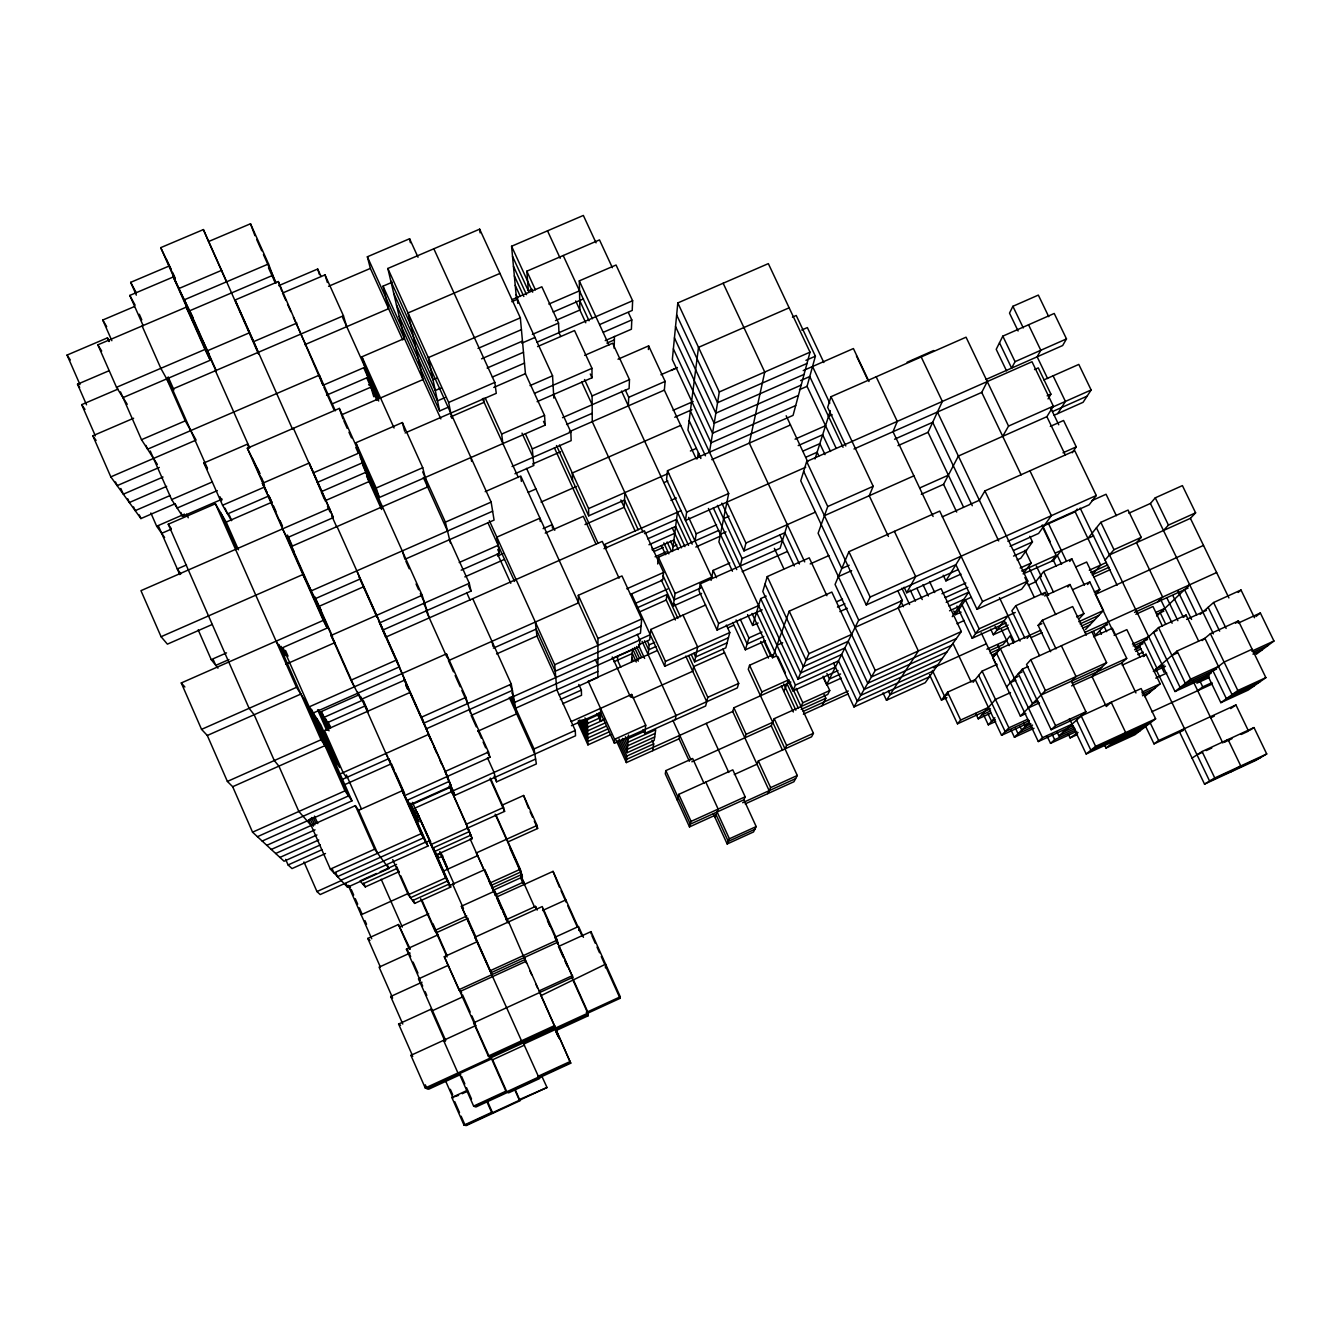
<?xml version="1.0" encoding="UTF-8"?>
<svg xmlns="http://www.w3.org/2000/svg" width="1341" height="1341" viewBox="0 0 1341 1341"><rect width="100%" height="100%" fill="white"/><g stroke="black" fill="none" stroke-linecap="round" stroke-linejoin="round"><path stroke-width="1.5" d="M493.371 648.139L536.149 629.113L555.241 671.238L640.462 633.187L641.685 618.989L621.973 575.943L578.306 595.32L597.969 638.484L597.835 677.507L559.163 694.806M604.204 719.279L600.433 720.972L600.567 708.383M614.178 348.358L614.446 336.423M628.393 312.587L631.795 319.929L631.41 329.216L605.227 340.597M555.526 320.566L579.882 310.022L579.312 280.872L616.055 265.015L632.634 300.736L632.214 310.441L599.695 324.556M628.342 405.887L628.711 397.338L625.258 389.829M584.642 355.382L612.653 343.212L629.482 379.637L629.097 388.588L562.516 417.671M617.715 655.95L617.53 660.141L620.782 667.265M624.856 492.6L624.219 507.267L585.011 524.566M722.9 649.128L738.707 683.407L737.315 687.916L614.429 743.266L614.597 739.277L588.196 681.194M605.428 967.884L605.629 964.162L540.976 995.659L555.442 1028.078M648.407 349.515L648.642 345.877L618.017 359.22M631.527 661.968L632.399 650.016M679.77 735.354L679.066 738.807L626.348 762.593L626.85 756.056L619.056 738.908M625.426 736.745L627.923 742.26L655.715 729.739L654.173 740.483L627.119 752.687L628.493 735.002M631.443 697.354L631.678 694.42L571.199 721.542M637.293 634.377L639.875 640.009L639.305 646.664L514.609 702.399L512.078 696.784M696.247 458.907L664.348 390.13L665.136 381.414L648.642 345.877M701.594 593.443L673.283 606.065L675.076 593.46L711.769 577.116L666.561 479.592L667.5 470.708L793.067 415.375L810.031 352.163L768.343 263.624L677.808 302.932L672.344 359.589L711.015 442.832L795.699 405.552M648.139 654.626L649.178 644.853L647.502 641.216M705.651 604.975L650.787 629.465L649.698 639.825L638.534 644.82M657.693 563.974L658.397 557.202L718.81 530.382M688.704 655.783L707.797 697.32L705.651 706.003L644.786 733.41L645.742 725.246L631.678 694.42M604.003 548.687L644.468 530.785L663.627 572.439L662.739 580.05L630.438 594.415M675.411 619.995L666.242 600.03L666.93 594.566L637.26 607.791M672.444 551.469L677.456 512.212M652.732 750.692L653.687 743.937L651.961 740.131M728.431 637.746L664.717 666.309L665.421 661.398L650.787 629.465M667.5 470.708L686.642 512.111L685.452 520.476L805.757 467.204M697.387 458.79L698.259 452.839L700.89 458.505M476.105 1025.412L410.899 1055.333L425.265 1088.004L620.045 998.341L620.296 996.782L590.995 931.626L558.459 946.511L563.321 957.373M695.057 540.926L696.214 533.802L688.62 517.391M709.49 452.202L719.296 391.958L677.808 302.932M704.059 783.429L692.66 758.503L665.857 770.622L665.27 773.807L689.492 826.911L716.111 814.808L728.28 841.41L754.849 829.291M675.244 719.698L676.015 715.524L642.071 641.35M787.335 524.633L780.093 548.268L700.287 583.821L698.996 590.895L717.049 630.052L762.174 609.853M726.336 625.074L729.789 632.55L725.833 647.837L694.638 661.834L697.638 646.949L682.988 615.083M711.099 580.385L713.127 570.394L729.789 562.985M690.38 411.033L728.683 493.505L718.893 541.915L732.454 571.232M677.373 800.326L678.764 794.358L732.806 769.851L745.16 796.805L743.903 799.789L690.28 824.179L665.857 770.622M717.049 630.052L718.592 623.481L700.287 583.821M740.249 566.019L742.093 558.56L717.452 505.389M799.42 563.974L784.854 532.712L743.987 550.9L745.931 543.038L726.939 502.104M836.164 448.263L807.047 386.342L815.395 356.186L796.219 315.47L792.447 317.13M689.492 826.911L691.084 821.396L678.764 794.358M765.51 640.763L745.361 649.815L748.915 637.93L740.299 619.307M758.134 622.995L752.636 625.459L760.665 598.606L766.18 596.142M826.911 595.706L809.243 557.839L767.253 576.58L762.811 591.448L800.644 672.998L841.628 654.525L860.687 695.409L942.354 658.431M921.301 494.293L943.578 484.352L958.379 456.057L1046.885 416.665L1053.355 406.155L1032.017 361.735L806.662 461.505L800.745 480.799L841.779 568.517L849.155 565.231M769.164 790.67L732.722 711.468L733.879 707.78L790.838 682.083M1002.699 436.328L1008.549 426.086L966.056 337.194L831.001 396.701L827.665 407.379L845.819 445.95M772.768 654.81L749.569 665.253L748.278 669.327L797.292 775.5L793.956 781.719L745.194 803.896M814.993 458.974L830.314 410.664M715.105 817.591L718.156 809.092L705.802 782.088M776.221 656.067L772.5 657.727L789.229 611.161L831.822 592.068L871.449 676.954L956.401 638.534M806.662 461.505L827.749 506.512L818.111 533.249L858.709 620.112L826.626 684.731L823.223 677.44M744.842 737.818L746.099 734.332L733.879 707.78M760.481 695.778L761.889 691.922L749.569 665.253M783.882 691.503L788.676 679.837L813.434 733.292L811.59 736.812L758.352 760.95L756.995 764.202L734.281 774.511M691.855 761.789L771.259 725.867L774.226 718.659L827.783 694.437L829.761 690.548L823.106 676.216M831.001 396.701L873.192 486.297L869.236 495.734L888.413 536.467M803.661 471.294L866.236 604.959L955.882 564.678L977.002 609.334L982.534 601.506L939.739 511.089L848.903 551.687L835.057 584.441L875.237 670.45L853.966 706.942L833.633 663.292M713.378 813.836L727.174 843.975L729.403 838.795L756.19 826.576L743.903 799.789M756.559 612.368L792.933 690.917L795.431 685.1L835.393 667.064M760.665 598.606L797.996 679.133L808.958 653.637L851.602 634.427M801.03 706.539L802.79 702.751L829.761 690.548M897.967 445.665L928.039 432.322L942.354 401.428L921.2 356.957M785.005 748.865L786.614 745.462L813.434 733.292M767.722 793.654L770.622 787.636L797.292 775.5M1048.746 316.677L1038.336 295.087L1012.891 306.301L1009.505 313.124L1018.104 330.992M756.19 826.576L753.525 831.956L727.174 843.975M866.236 604.959L870.158 597.047L1096.284 495.5L1074.778 450.744L984.914 490.907L979.383 500.26L942.27 516.855M986.037 379.436L1062.659 345.525L1066.497 338.904L1054.227 313.459L1002.817 336.138L996.212 349.331L1006.538 370.854M822.033 705.735L825.838 698.275L824.078 694.504M853.982 449L981.729 392.41L987.261 381.548M1066.497 338.904L1015.053 361.668L1011.634 368.104L999.498 342.793M897.95 591.029L902.376 600.466L898.185 607.976L918.367 650.972L886.468 700.27L883.015 692.878M904.119 587.224L906.7 592.739L915.702 576.596L894.397 531.354M1048.042 398.914L1050.908 394.153L1038.286 367.887L1034.514 369.563M943.226 575.239L945.891 580.888L961.095 556.213M1057.781 413.564L1065.408 401.412L1053.087 375.815M1043.885 379.905L1078.801 364.417L1091.138 389.98L1083.092 402.3L1054.16 415.19M952.278 616.659L968.621 592.219L946.193 602.327M953.719 610.943L955.496 614.681L965.453 599.88L970.867 597.432M1072.197 452.789L1076.253 446.871L1063.564 420.487L1050.321 426.388M855.105 627.37L941.114 588.665L961.329 631.544L925.24 682.686L886.468 700.27M1029.804 536.316L1032.486 541.932L1020.752 558.275L1017.081 559.918M956.971 606.048L972.175 638.266L979.131 628.812L1015.238 612.485M1025.06 550.246L1031.162 563.052L1023.149 573.864L1053.473 560.437L1061.301 550.38M1042.845 526.292L1075.164 511.776L1077.225 509.027M984.914 490.907L1027.809 581.089L1021.641 589.185L977.002 609.334M1096.284 495.5L1089.177 504.786L1007.879 541.311M929.464 674.624L941.449 700.119L947.567 692.174L975.293 679.585L1001.559 735.304L1029.251 722.648L1014.416 737.248L1011.03 730.074M990.714 629.18L993.346 634.762L1008.03 615.754M1055.669 614.53L1045.159 592.437L1015.791 605.713L1011.885 610.775L1024.876 638.182M1084.416 585.179L1071.828 558.828L1043.65 571.534L1035.705 581.793L1028.296 585.129M1051.897 560.907L1056.138 555.442L1042.292 526.443M1087.92 538.378L1100.844 522.336L1128.083 510.066L1141.241 537.372L1136.514 542.686L1162.664 597.063L1157.769 601.824M992.91 657.191L999.615 648.876L997.838 645.088M1043.063 595.035L1045.159 592.437M1069.699 561.46L1071.828 558.828M973.063 682.334L982.115 671.12L997.134 664.298M1067.822 587.09L1070.001 584.492L1083.914 613.625L1079.404 618.57M1027.089 638.417L1029.787 635.215M1050.657 651.709L1038.135 625.342L1042.41 620.263L1072.649 606.568L1086.277 635.148M932.397 670.45L957.457 723.822L960.659 720.05L988.401 707.411M1128.871 513.184L1150.427 503.462L1155.272 497.829L1182.41 485.61L1195.602 512.832L1190.406 518.347L1109.476 554.906M1105.051 560.035L1113.985 549.693L1141.241 537.372M1087.551 584.508L1089.797 581.944L1103.459 610.507L1085.556 629.499M975.695 713.429L978.243 718.843L995.491 699.432L1010.511 692.593M1006.605 686.927L1022.412 669.125L1028.044 666.561M1107.632 624.621L1030.793 659.705L1026.552 664.466L1055.551 725.649L1051.126 729.739L1022.412 669.125M1114.589 634.461L1095.413 594.381L1099.804 589.504L1086.663 562.03L1075.7 566.975M1163.485 530.516L1168.447 525.102L1195.602 512.832M983.925 715.558L988.3 724.844L994.888 717.72M1108.471 621.688L1095.396 635.131L1093.703 631.594M1001.559 735.304L1008.885 727.828L1027.675 719.245M996.564 653.251L1038.303 741.556L1042.493 737.684L1000.336 648.575L992.843 657.844L1020.384 716.094L1045.41 690.548L1106.61 662.655L1091.943 631.913M1106.61 662.655L1092.027 676.551L1106.291 706.523L1111.203 702.248L1125.669 732.572L1105.99 748.043L1104.246 744.389M1156.763 616.072L1189.685 584.793M1198.603 640.998L1186.081 615.033L1158.523 627.571L1134.603 649.748L1140.269 647.167M1071.593 685.871L1121.663 663.041L1126.708 658.364L1112.309 628.259L1093.619 636.757M1183.483 617.38L1186.081 615.033M1143.42 656.57L1146.002 654.257L1160.166 683.826L1144.644 696.633M1047.153 736.259L1050.523 743.367L1054.663 739.679L1075.482 730.141M1057.161 732.287L1058.887 735.907L1085.925 711.769L1071.392 681.178L1076.052 676.585L1061.402 645.792M1200.195 614.346L1213.588 602.511L1241.012 590.006L1254.455 617.732M1068.341 734.181L1070.101 737.902L1078.063 732.521M1238.179 592.454L1241.012 590.006M1153.327 671.372L1177.08 651.005L1204.905 638.316L1232.061 694.638L1259.853 681.865M1202.19 640.579L1210.403 633.69L1238.413 620.9L1265.87 677.641L1248.153 690.112L1220.83 702.667L1207.487 674.942M1235.53 623.263L1238.413 620.9M1069.38 718.608L1086.16 753.977L1095.631 746.35L1155.624 718.826L1141.141 688.553L1051.126 729.739M1255.93 616.542L1260.356 612.988L1273.95 641.015L1256.215 654.307M1096.452 527.767L1175.018 691.52L1190.624 679.183L1218.466 666.443M1155.624 718.826L1134.855 734.784L1105.99 748.043M1197.681 690.699L1202.726 686.86L1211.979 682.619M1145.147 725.347L1154.014 743.886L1158.658 740.517L1235.949 704.964L1248.538 731.08L1241.179 734.466M1184.472 728.632L1179.611 732.102L1204.536 784.116L1255.662 760.481L1266.725 753.96L1254.003 727.576L1202.072 751.513L1192.065 758.084M1220.83 702.667L1237.827 690.514L1265.87 677.641M1230.686 708.618L1235.949 704.964M1224.551 741.808L1228.054 739.528L1240.777 765.962L1230.133 772.282M1249.896 730.191L1254.003 727.576M1204.536 784.116L1214.762 777.981L1266.725 753.96M555.861 1029.285L570.73 1063.212L476.055 1106.945L473.624 1106.09L459.326 1073.722M466.551 1090.702L451.85 1097.474L464.036 1125.149L491.627 1112.393L493.404 1113.013M515.061 1090.468L519.151 1099.67L547.027 1087.501L465.176 1125.35L461.136 1116.215M1261.143 757.246L1209.616 781.082L1155.875 669.008M1154.014 743.886L1183.265 730.426M1210.638 717.837L1214.275 716.161M542.803 909.097L572.825 977.338L473.608 1022.848L488.325 1056.071L554.604 1025.563L558.158 1036.124L555.627 1030.441M570.73 1063.212L556.264 1030.491L587.961 1015.891L587.71 1011.785L620.296 996.782M587.878 1014.55L523.761 1044.069L538.68 1077.041M488.325 1056.071L492.633 1059.776L524.482 1045.108L521.498 1040.784L474.882 937.225L542.233 906.566L557.253 940.091L558.057 944.416L554.788 937.124M451.85 1097.474L458.555 1095.396M462.192 1093.72L467.657 1091.205M1197.027 754.832L1202.542 752.284M1206.23 750.591L1211.761 748.043M1224.635 742.093L1231.993 738.707M473.624 1106.09L505.892 1091.188L508.557 1092.881L539.803 1078.449L538.093 1076.303L570.227 1061.469M474.848 1106.526L570.478 1062.34M1058.887 735.907L1074.996 728.532M1252.125 649.228L1224.098 662.068L1196.893 683.172L1209.414 677.423M1050.523 743.367L1076.789 731.331M1251.773 651.173L1273.95 641.015M1216.589 669.058L1185.327 683.374L1158.523 627.571M1253.282 652.246L1267.932 645.524M1070.101 737.902L1077.46 734.533M1211.124 673.283L1180.13 687.48L1153.578 632.164L1157.216 630.505M1252.947 654.123L1262.015 649.966M1175.018 691.52L1209.364 675.78M572.573 975.544L539.233 990.831L540.976 995.659M1151.668 711.803L1212.365 683.96M1150.276 722.933L1090.853 750.206L1076.572 720.117M1086.16 753.977L1145.046 726.956M1110.767 744.289L1139.9 730.912M1253.952 686.022L1226.395 698.695L1212.918 670.735M1135.676 651.408L1141.292 648.843M445.765 1040.65L418.509 978.896L448.481 965.218M1041.035 695.024L1101.665 667.382M1072.431 683.122L1126.708 658.364M995.29 719.614L991.569 721.307L988.049 713.831M1137.771 654.626L1143.286 652.112M402.786 1024.038L390.684 996.497L421.979 982.215M1038.118 701.142L1032.536 703.69L1018.339 673.702L1022.06 672.009M988.3 724.844L995.676 721.475M1028.413 707.897L1039.476 702.852M1122.199 665.119L1146.002 654.257M1020.384 716.094L1025.815 713.613M1238.196 623.096L1260.356 612.988M555.023 937.225L578.558 926.48L583.436 937.325M1029.402 720.536L1005.18 731.599L978.679 675.395M1171.917 655.447L1177.432 652.916M489.851 970.884L557.253 940.091M1030.927 723.889L1025.446 726.403L1023.703 722.715M557.655 942.27L490.974 972.761L461.388 906.231L494.728 891.111L508.692 922.407M1032.57 725.112L1021.708 730.074L1019.981 726.436M1164.105 665.002L1156.948 668.271L1143.923 641.115M1032.386 727.124L1018.037 733.695L1015.472 728.264M1154.031 671.523L1165.446 666.309M492.063 974.589L477.396 941.617L444.307 956.703L458.924 989.725L525.102 959.486M1014.416 737.248L1033.995 728.297M460.349 991.368L525.823 961.43M411.938 1054.378L398.595 1024.038L430.88 1009.27L432.523 1010.661L462.528 996.95M1155.758 678.127L1166.787 673.081M1055.551 725.649L1085.925 711.769M1042.493 737.684L1072.012 724.174M1141.845 692.224L1160.166 683.826M1038.303 741.556L1073.035 725.649M1142.197 694.001L1154.903 688.184M1063.178 732.069L1074.024 727.107M1142.532 695.744L1149.723 692.442M492.885 890.424L522.403 877.031L520.291 869.253L495.885 814.741M1080.058 623.917L1098.866 615.385M1081.299 626.096L1094.34 620.162M494.779 895.134L523.744 881.976L521.331 876.578M1082.522 628.225L1089.915 624.872M497.477 896.609L553.045 871.365L577.854 926.581M944.483 696.18L948.137 694.521M1084.919 632.382L1216.639 572.54M420.621 898.705L434.735 930.553L466.802 915.987M941.449 700.119L946.897 697.655M1134.52 612.401L1188.126 588.029M1135.861 614.279L1152.975 606.501L1162.412 626.18M436.345 932.733L468.093 918.3M418.509 978.896L420.253 980.573L406.407 949.193L437.904 934.861L434.735 930.553M691.084 821.396L745.16 796.805M1155.674 612.519L1164.927 608.311M410.078 953.049L379.101 967.146L391.874 996.162M1014.349 678.194L1018.037 676.518M742.663 802.723L795.615 778.635M1156.562 614.446L1163.887 611.11M1010.443 682.603L1015.908 680.122M1114.17 635.416L1126.859 629.633L1139.984 657.04M506.026 919.825L535.562 906.382L537.205 910.07M542.569 910.505L565.868 899.895L566.137 902.107L561.058 890.81M957.457 723.822L990.446 708.786M1132.424 644.099L1148.701 636.673M1186.601 619.408L1206.414 610.39M981.578 715.105L990.63 710.965M1133.162 646.027L1147.51 639.489M978.243 718.843L990.831 713.11M1135.408 647.217L1143.035 643.73M1089.278 570.227L1106.392 562.482M1090.753 572.573L1107.716 564.913M875.237 670.45L961.329 631.544M443.703 870.98L477.597 855.659L476.474 852.859L537.07 825.453L523.593 795.481L502.808 804.851M1044.605 595.974L1070.001 584.492M1109.024 567.277L1092.211 574.887L1100.693 565.064L1075.164 511.776M488.912 880.467L490.94 885.529L521.012 871.885L507.652 842.064L537.624 828.503L537.07 825.453M746.099 734.332L772.734 722.296M801.197 709.406L825.838 698.275M1093.636 577.15L1110.298 569.607M803.242 711.384L848.283 691.017M1072.716 589.654L1089.797 581.944M951.59 645.339L867.761 683.273L848.183 641.3L806.109 660.258L767.253 576.58M803.393 714.166L848.065 693.951M361.165 914.763L407.614 893.743M972.175 638.266L1006.219 622.861M408.301 894.782L445.648 877.886L450.744 887.055L414.671 903.398L408.301 894.782L392.729 859.615M946.914 651.977L864.174 689.425L844.864 648.005L803.343 666.712L765.007 584.123M1008.147 625.057L996.916 630.136L995.139 626.381M993.346 634.762L1008.181 628.041M412.592 900.599L449.084 884.071L433.026 847.965L469.384 831.571L449.168 785.876M1094.323 591.984L1099.804 589.504M448.883 885.898L484.621 869.706L507.149 920.177M937.912 664.734L857.285 701.259L838.477 660.878L797.996 679.133M933.37 667.784L986.389 643.764M1095.413 594.381L1203.497 545.418M853.966 706.942L933.571 670.869M1038.135 625.342L1041.873 623.649M986.842 649.212L1006.555 640.277M929.347 676.853L890.106 694.638L888.345 690.9M989.725 650.653L1003.051 644.619L1010.108 635.869L1013.545 643.127M990.178 653.151L1040.817 630.22M992.491 654.76L996.246 653.067M380.341 966.978L367.786 938.432L398.428 924.519L410.279 949.244M489.934 883.015L520.291 869.253M1031.195 637.528L1042.125 632.583M1076.655 616.927L1083.914 613.625M400.305 926.648L428.701 913.774M491.929 887.993L521.716 874.483L510.133 848.618M1078.784 621.704L1103.459 610.507M577.653 722.246L587.928 744.892L610.758 734.617M1013.561 556.062L1026.535 550.212M614.597 739.277L645.742 725.246M707.797 697.32L738.707 683.407M330.355 869.119L374.608 849.188L388.907 868.532L347.537 887.206L330.355 869.119L308.648 819.77M941.969 593.745L965.822 583M628.208 738.656L645.021 731.096M303.954 861.928L316.962 891.564L320.181 894.548L427.963 846.037L421.108 833.683L333.976 872.924L332.333 869.186M945.17 597.617L967.9 587.375M1020.166 568.014L1031.162 563.052M655.196 733.393L627.655 745.797L624.336 738.505M1055.585 552.961L1093.602 535.813M1021.674 570.964L1056.138 555.442M654.676 736.963L627.387 749.267L622.442 738.422M340.932 880.249L425.734 842.031L407.195 800.275L449.336 781.35M949.042 606.098L963.81 599.444M316.962 891.564L341.352 880.568M425.499 842.634L429.221 840.941L438.423 857.922L436.797 854.251M436.663 854.67L472.216 838.628L466.433 824.179L503.545 807.45L490.387 778.115M761.889 691.922L788.676 679.837M626.85 756.056L653.687 743.937M431.148 844.495L504.602 811.372L503.545 807.45M949.562 610.775L959.1 606.467M732.722 711.468L626.599 759.341L618 740.467M376.469 873.494L360.008 880.92L365.288 886.904L399.149 871.616M380.123 871.851L396.567 864.425M982.534 601.506L1027.809 581.089M955.496 614.681L961.111 612.15M362.673 883.937L396.919 868.482M434.87 851.367L470.808 835.141L467.473 827.665M792.933 690.917L838.024 670.567M436.093 855.793L441.491 853.362M840.572 673.987L829.476 678.999L826.894 673.45M437.166 858.575L442.882 855.994M957.005 623.766L964.313 620.464M826.626 684.731L841.243 678.127M562.633 703.74L581.525 695.292L581.357 690.112L578.792 684.463M262.182 841.075L351.979 800.845L311.498 709.238M665.421 661.398L729.789 632.55M266.809 845.333L355.348 805.639L358.617 810.299L377.609 853.278M727.124 642.842L695.61 656.973L693.934 653.302M271.284 849.456L315.034 829.844M358.617 810.299L402.065 790.821L414.386 813.568L410.145 804.03M409.659 804.818L451.246 786.144L445.363 771.393L488.526 752.05L469.451 709.557M748.915 637.93L762.04 632.03M275.659 853.496L316.929 834.974M404.664 795.615L489.951 757.33L488.526 752.05M836.885 601.673L842.534 599.142M724.559 652.732L693.666 666.594L692.727 671.271L633.136 698.024M763.8 636.455L747.121 643.948L736.058 619.995M571.45 725.699L600.517 712.658L614.429 743.266M279.917 857.419L318.772 839.969M837.471 607.121L844.897 603.785M598.74 714.569L587.408 719.648L587.928 744.892M600.584 717.569L587.492 723.453L584.961 717.888M320.331 844.931L284.057 861.224L252.561 832.191L232.68 786.714L227.383 781.434L207.302 735.488L201.552 729.37L181.27 682.955L323.265 620.397L327.204 628.041L280.738 648.524M494.075 776.204L496.589 781.82L536.366 763.934L534.053 748.949L575.255 730.443L556.833 689.777L554.688 664.734L489.348 520.626M839.868 611.597L847.21 608.294M412.86 804.131L450.04 787.435L466.433 824.179M604.255 719.681L587.559 727.174L584.223 719.832M1091.775 500.679L1106.057 494.259L1116.366 515.698M285.65 859.38L288.08 864.945L322.008 849.708M535.612 759.056L454.917 795.33L453.107 790.804L575.524 735.79L575.255 730.443M776.975 645.272L782.675 642.708M451.716 791.592L414.972 808.103L430.712 841.997M606.015 722.581L587.643 730.845L582.681 719.916M605.931 726.252L587.71 734.449L581.156 720M413.397 813.618L417.034 811.976L430.511 842.282M325.494 853.53L292.02 868.582L288.08 864.945M906.7 592.739L958.144 569.607M1010.024 546.273L1038.605 533.433L1051.378 515.665L1029.922 470.792M607.657 729.051L587.777 737.986L579.664 720.083M415.257 817.474L419.046 815.764M609.35 731.8L587.844 741.472L578.357 720.536M858.709 620.112L902.376 600.466M945.891 580.888L960.977 574.099M1013.695 550.397L1032.486 541.932M742.193 571.618L787.133 551.587M313.174 713.026L446.419 653.872L465.93 697.37L421.627 717.133L428.6 734.399L339.39 774.26M597.969 638.484L641.685 618.989M472.736 598.673L511.273 684.111L424.024 723.05L378.564 620.682M554.688 664.734L641.065 626.18M426.337 728.8L512.413 690.364L509.932 684.865M638.97 639.741L650.251 634.695M639.875 640.009L471.144 715.407L476.273 726.839M810.199 563.924L828.973 555.543M1062.994 452.805L1076.253 446.871M612.267 658.381L632.214 649.463M340.932 780.026L388.706 758.671L390.499 762.057M649.178 644.853L654.693 642.389M613.927 661.75L631.896 653.704M344.017 784.954L391.404 763.75L393.885 769.348M515.665 708.182L597.851 671.422M655.933 646.53L648.658 649.782L644.535 640.78M588.464 681.329L657.157 650.586M252.561 832.191L344.972 790.838L351.979 800.845M477.798 731.231L516.704 713.814L511.273 684.111M718.592 623.481L758.587 605.579M560.337 699.516L581.357 690.112M257.438 836.7L348.526 795.917L283.135 647.921M838.376 576.596L851.652 570.646M727.777 627.906L733.393 625.392M329.048 730.845L320.65 711.853L359.354 694.672M720.419 534.355L726.034 531.857M695.828 547.044L720.553 536.065M360.075 456.979L422.164 595.253L331.043 635.466L350.923 680.222L361.014 699.482L404.814 680.038M1047.137 395.83L1050.908 394.153M324.103 717.318L362.221 700.388M626.8 588.816L663.627 572.439M327.455 722.648L365.104 705.919M409.893 692.509L324.505 730.493L343.128 772.584L346.464 777.562M496.572 653.955L536.936 636.003L535.327 622.04M745.931 543.038L815.462 512.111M827.749 506.512L873.192 486.297M1008.549 426.086L1053.355 406.155M1091.138 389.98L1050.673 407.966L1058.736 424.762M1052.434 411.603L1087.082 396.182M227.383 781.434L321.035 739.746L339.692 767.488L320.834 724.827L309.184 706.875L399.434 666.846L379.771 622.811L469.283 583.285L449.587 539.652M824.447 515.665L913.892 475.854M635.802 603.182L667.65 589.001M742.093 558.56L782.44 540.591M232.68 786.714L324.991 745.613M638.685 612.301L666.242 600.03M920.161 487.755L948.372 475.183M700.907 587.911L674.171 599.829L662.89 575.306M670.919 500.394L676.367 497.98M798.213 445.581L822.67 434.769L830.532 451.481M382.755 630.102L471.026 591.079L469.283 583.285M803.142 451.012L819.871 443.62L825.033 454.633M681.245 510.535L604.942 544.295L606.668 548.067M806.125 457.113L817.138 452.235L818.831 455.873M686.642 512.111L728.683 493.505M201.552 729.37L296.495 687.346L305.077 700.555L344.972 790.838M644.501 533.584L676.535 519.42L688.536 545.401M647.686 538.831L675.629 526.443L684.949 546.642M207.302 735.488L300.853 694.051M648.96 544.748L674.758 533.316M350.923 680.222L396.618 659.973L337.044 526.56M894.564 439.211L932.682 422.314L972.275 505.725M652.028 549.743L673.903 540.054L678.278 549.542M723.587 518.649L729.085 516.201M663.225 547.446L653.788 551.62L652.078 547.899M696.214 533.802L716.547 524.784M676.853 544.949L673.065 546.625L670.466 541.01M655.079 556.783L666.293 551.822M319.124 606.316L363.428 586.822M798.415 395.444L712.574 433.21L673.366 348.878M198.183 629.868L211.241 659.621L226.528 652.899M690.397 450.995L696.113 448.481M215.767 665.371L228.976 659.554M907.103 362.238L933.688 350.521M459.192 562.499L498.165 545.318M543.105 528.639L552.224 524.633L552.458 528.17M638.182 529.695L624.537 500.025L588.682 515.832L588.598 508.591L668.623 473.323M461.17 570.176L499.455 553.297L496.84 537.138L539.954 518.162L540.255 521.532M545.234 533.098L583.285 516.319L596.091 544.329M711.769 459.661L790.486 424.946M497.612 555.995L503.328 553.481M664.063 482.592L667.801 480.933M464.824 576.898L504.484 559.381M828.503 416.397L832.174 414.771M795.079 439.161L825.553 425.7M285.851 664.281L334.764 642.691L331.043 635.466M532.645 464.02L560.655 451.749M514.944 473.775L533.819 465.511L532.293 448.917L525.421 433.864M485.191 491.644L520.761 476.038L597.952 645.423M673.065 410.329L693.18 401.512M323.265 620.397L262.383 483.347L309.201 463.014L329.484 508.39L140.956 590.66L161.071 636.707L302.898 574.535L321.019 610.021M719.296 391.958L810.031 352.163M674.741 417.252L691.922 409.709M805.958 360.343L815.395 356.186M212.264 624.453L167.39 644.149L161.071 636.707M450.392 543.004L445.38 522.152L491.141 502.07L390.801 280.956M806.997 363.445L717.552 402.702L676.652 314.9M803.225 370.602L853.412 348.559L868.985 381.498M528.27 492.331L535.947 488.962M680.708 425.399L572.289 473.004L572.557 480.631M492.633 511.206L311.229 590.878L287.41 537.238M804.064 374.407L715.843 413.162L675.529 326.55M800.56 380.593L809.763 376.553L843.036 447.291M356.823 570.847L360.176 578.96L315.236 598.706L354.376 686.827M801.197 385.085L714.183 423.32L674.439 337.865M541.043 502.07L576.546 486.465M799.437 389.695L807.047 386.342M325.008 500.78L369.06 481.553L355.868 442.748L402.35 422.566L422.733 467.707L427.628 486.951L291.5 546.457M186.5 564.947L177.297 568.953L180.851 573.864M373.77 396.735L361.953 356.79L404.412 338.485L387.834 268.468L479.659 229.16L520.342 317.834L525.437 373.67L544.53 415.375L545.217 425.114L379.335 497.494L376.184 488.007L422.733 467.707M789.145 307.81L698.51 347.353L687.95 430.075L700.639 457.449M502.909 443.603L501.651 434.082L544.53 415.375M642.976 531.991L592.253 421.677L592.102 395.947L629.482 379.637M329.484 508.39L333.306 517.609L287.125 537.775L327.204 628.041M660.945 374.726L677.389 367.535M670.953 370.502L676.602 368.037M566.556 424.51L592.202 413.296M628.711 397.338L665.136 381.414M569.372 431.685L664.348 390.13M801.734 330.037L807.366 327.573L823.843 362.539M532.293 448.917L570.847 432.053L553.615 394.489M512.061 466.517L571.149 440.636L570.847 432.053M445.061 397.573L437.484 400.875L399.182 316.409M492.382 377.039L524.482 363.109M150.863 513L156.662 526.242L184.538 514.123M603.433 332.25L631.795 319.929M150.242 450.978L171.631 499.573L182.577 516.319L222.187 499.12M311.146 825.453L298.842 811.473L278.911 766.13L274.285 760.548L254.153 714.736L249.108 708.316L168.245 524.23L215.398 503.763L226.21 522.085L238.463 549.81M451.8 418.291L448.665 402.451L494.812 382.403L433.83 248.772M249.091 447.24L247.532 444.106L203.882 462.98L222.572 505.255L264.378 487.101M392.343 282.163L383.04 286.153L439.63 410.949L448.967 406.893M493.773 387.432L525.437 373.67M161.674 533.332L170.86 529.343M606.886 343.128L614.362 339.876M313.325 472.853L359.304 452.872M405.116 432.959L496.271 393.332L494.812 382.403M268.82 495.952L227.584 513.888L225.07 508.205M450.928 416.766L484.101 402.334L483.514 398.311M530.013 385.605L552.559 375.798L517.425 299.244L511.793 301.675M226.21 522.085L271.854 502.221L269.407 496.706M317.331 482.425L362.64 462.712M534.539 393.332L591.968 368.339L574.535 330.54L537.557 346.581M365.892 472.267L321.22 491.728L324.237 498.969M537.104 401.68L592.018 377.76L591.968 368.339M159.294 467.439L117.153 485.643L115.527 481.955M326.534 395.193L368.004 377.274M548.838 304.072L579.513 290.813M520.342 317.834L428.315 357.611L439.63 410.949M368.591 384.901L372.295 383.308M163.032 477.027L123.322 494.192L120.824 488.476M331.847 404.027L370.921 387.13M553.163 312L583.486 298.892M262.383 483.347L267.194 492.918L247.331 448.229L339.34 408.418L379.335 497.494M478.033 348.409L521.431 329.635M166.67 486.364L129.339 502.523L127.697 498.751M341.586 414.805L423.018 379.553L408.033 312.956L499.958 273.413M532.36 334.395L558.543 323.064L541.848 286.79L511.944 299.68M436.764 378.229L433.026 379.855L393.667 293.109M481.553 358.835L522.47 341.1M170.206 495.483L135.206 510.653L133.58 506.932M521.817 343.145L534.958 337.463M171.631 499.573L212.398 481.905M536.802 342.273L632.634 300.736M441.055 388.002L435.289 390.499L396.467 304.927M487.118 368.037L523.493 352.264M133.631 418.241L92.831 435.775L110.817 476.876L140.922 518.565L175.235 503.696M217.309 490.638L177.163 508.055L175.537 504.367M532.126 289.237L528.371 290.846L526.829 271.2L599.494 239.905L612.384 267.714M120.506 391.907L141.509 439.697L185.259 420.856L196.104 440.066L110.817 476.876M292.589 429.304L235.094 300.015L278.308 281.56L322.997 385.303L365.02 367.166M209.095 354.175L186.215 307.173L97.843 344.838L116.516 387.314L204.989 349.431L210.269 360.226L123.02 397.623M95.362 435.875L81.684 404.647L118.008 389.091M207.436 350.772L249.091 332.937M235.094 300.015L253.667 341.62L296.931 323.064M285.868 300.501L282.515 293.059L325.008 274.888L343.447 315.772L172.436 389.175L160.836 368.339L142.112 325.98M516.436 298.155L511.575 246.258L583.352 215.448L596.058 242.855M304.776 344.704L388.605 308.681L383.04 286.153M79.974 384.565L67.05 355.08L107.414 337.882L109.409 341.201M272.743 275.341L189.668 310.777L215.935 369.881M278.727 285.667L317.683 269.021L321.052 276.497M402.753 339.91L370.351 268.418L367.367 256.785L409.592 238.748L418.023 257.237M86.528 404.798L77.527 384.213L109.141 370.703M328.562 286.304L370.351 268.418M197.11 329.551L160.719 247.649L203.396 229.579L208.526 241.564L250.499 223.763L268.535 263.942L275.492 282.75M136.329 295.137L130.664 282.348L168.832 266.155M143.202 325.729L129.809 295.422L173.274 276.967L193.121 317.901M111.856 340.698L102.754 320.03L134.486 306.536M178.889 288.533L221.6 270.346L258.461 353.907M268.535 263.942L184.337 299.797L216.303 371.708M464.036 1125.149L466.282 1125.552L520.459 1100.508L519.151 1099.67M425.265 1088.004L428.684 1089.227L460.701 1074.476L457.935 1072.968L443.536 1040.365L445.078 1041.454M410.899 1055.333L412.777 1056.289M398.595 1024.038L400.573 1025.278M390.684 996.497L392.662 997.972M367.786 938.432L369.948 940.427M473.608 1022.848L474.865 1024.155M406.407 949.193L408.251 951.138M350.47 887.725L348.191 885.311L371.725 938.767M181.27 682.955L184.89 687.011M458.924 989.725L461.723 992.977M444.307 956.703L489.431 1057.026L555.023 1026.837L524.365 957.491M211.241 659.621L217.963 668.17M92.831 435.775L96.099 440.418M156.662 526.242L164.608 537.49M81.684 404.647L84.986 409.424M168.245 524.23L171.33 528.74M77.527 384.213L79.672 387.398M67.05 355.08L70.319 359.975M141.509 439.697L157.366 464.439M116.516 387.314L127.227 404.328M276.112 641.166L285.247 655.682L281.124 646.362M320.65 711.853L330.724 727.845L328.193 722.112M97.843 344.838L101.698 351.057M102.754 320.03L106.693 326.651M222.572 505.255L231.49 520.61M203.882 462.98L207.386 469.099M474.882 937.225L477.396 941.617M461.388 906.231L476.591 939.79M129.809 295.422L135.123 305.145M130.664 282.348L136.38 292.975M385.94 753.458L387.784 756.944M282.599 528.857L294.065 551.52M268.116 494.779L271.854 502.221M247.331 448.229L259.869 473.407M1190.406 518.347L1228.909 597.918M1213.588 602.511L1226.11 628.426M1155.272 497.829L1168.447 525.102M1208.157 607.305L1219.673 631.175M1150.427 503.462L1213.37 633.857M1210.403 633.69L1237.827 690.514M1184.556 589.654L1196.708 614.865M1177.8 590.878L1191.579 619.441M1172.872 595.605L1183.114 616.843M1167.005 598.136L1177.867 620.699M160.719 247.649L171.162 269.273M1028.547 324.79L1040.8 350.269L1037.163 356.807L1047.606 378.531M1160.451 599.008L1172.118 623.23M1200.011 681.245L1202.726 686.86M1012.891 306.301L1023.284 327.925M1160.233 612.787L1165.564 623.883M1193.222 681.396L1222.808 742.948M1177.08 651.005L1190.624 679.183M1100.844 522.336L1113.985 549.693M1046.885 416.665L1065.357 455.135M1002.817 336.138L1015.053 361.668M1161.457 666.863L1164.156 672.478M1202.072 751.513L1214.762 777.981M1080.142 508.071L1117.12 585.196M1139.23 645.474L1144.393 656.235M1104.045 626.247L1106.627 631.678M1121.663 663.041L1135.944 692.945M1149.706 721.827L1158.658 740.517M1048.561 523.728L1066.397 561.074M1099.687 630.723L1101.397 634.31M981.729 392.41L1021.138 474.898M1057.345 555.459L1061.569 564.293M1042.259 525.035L1050.171 541.613M1053.473 560.437L1056.155 566.07M1043.65 571.534L1053.54 592.286M1036.325 565.969L1041.421 576.68M1039.644 576.714L1048.545 595.404M1029.536 568.852L1041.873 594.767M1024.859 577.468L1034.297 597.298M1042.41 620.263L1056.037 648.893M937.443 412.022L998.71 540.943M1081.198 715.977L1095.631 746.35M1015.791 605.713L1039.443 655.548M928.039 432.322L963.458 506.982M1030.793 659.705L1045.41 690.548M999.464 597.684L1020.048 641.099M943.578 484.352L956.703 512.044M1014.467 642.171L1004.258 620.632L975.628 633.589L962.084 604.908M1052.115 734.298L1054.663 739.679M1001.459 629.516L1009.119 645.675M876.176 376.787L897.28 421.392L893.005 431.701L933.101 516.486M856.446 355.901L867.644 379.587M981.21 632.801L996.782 665.739M965.453 599.88L979.131 628.812M982.115 671.12L1008.885 727.828M929.548 581.558L934.727 592.554M952.948 643.362L971.102 681.865M923.01 584.676L928.358 596.024M812.545 366.512L829.811 403.188M916.959 588.364L922.239 599.561M910.204 590.09L915.4 601.154M901.906 588.146L909.6 604.523M947.567 692.174L960.659 720.05M900.783 601.036L903.432 606.702M786.178 415.76L807.768 461.857M723.151 283.236L764.739 372.027L749.317 443.117L804.701 561.879M848.903 551.687L870.158 597.047M779.792 534.891L794.291 566.019M774.36 548.352L783.848 568.752M789.229 611.161L808.958 653.637M689.14 420.688L705.433 455.789M721.844 503.16L743.987 550.9M713.311 507.887L795.431 685.1M796.135 688.386L802.79 702.751M777.981 656.755L785.373 672.746M708.434 508.474L736.729 569.59M787.05 683.793L798.431 708.383M752.016 613.474L772.5 657.727M763.817 640.948L770.74 655.883M783.714 683.944L795.867 710.194M760.716 641.434L768.427 658.113M781.317 685.938L793.352 711.97M747.591 614.564L752.636 625.459M579.312 280.872L608.965 345.006M713.127 570.394L716.513 577.736M563.203 255.528L592.42 318.756M732.739 622.509L745.361 649.815M774.226 718.659L786.614 745.462M547.514 230.836L560.203 258.31M579.698 300.535L589.051 320.801M621.503 391.052L692.191 544.128M575.691 300.937L585.766 322.779M771.259 725.867L782.557 750.34M672.243 527.885L681.463 547.849M590.291 374.022L592.018 377.76M667.114 541.965L671.388 551.218M663.829 542.887L668.891 553.883M661.448 545.586L665.622 554.654M584.542 379.52L592.102 395.947M758.352 760.95L770.622 787.636M560.722 336.44L558.979 332.652L558.543 323.064M581.659 381.934L592.152 404.731M526.829 271.2L535.394 289.807M658.397 557.202L675.076 593.46M511.575 246.258L532.695 292.17M674.456 603.802L680.407 616.759M512.53 256.349L528.371 290.846M661.281 579.932L673.283 606.065M666.93 594.566L677.892 618.402M513.452 266.222L526.51 294.651M620.866 499.958L635.181 531.12M691.285 654.542L694.638 661.834M514.357 275.86L523.828 296.495M685.754 656.084L706.707 701.695M515.229 285.315L520.342 296.445M516.101 294.551L517.794 298.222M706.271 723.402L728.766 772.45M631.561 593.929L664.717 666.309M559.465 444.994L588.598 508.591M619.089 578.189L602.243 541.395L385.672 637.176L376.687 615.318M556.498 445.53L588.682 515.832M543.507 421.376L545.217 425.114M554.436 447.911L598.019 543.139M717.117 811.976L729.403 838.795M638.651 645.407L644.602 658.431M672.88 720.301L690.984 759.894M679.066 738.807L689.341 761.269M636.556 646.463L641.618 657.509M634.511 647.485L639.523 658.448M632.499 648.491L638.299 661.163M632.181 653.067L636.271 662.035M631.846 657.559L633.572 661.348M522.018 433.126L533.064 457.315M526.56 468.378L554.788 530.282M612.234 656.973L630.454 696.918M643.06 729.638L644.786 733.41M485.207 397.975L501.651 434.082M482.408 398.595L518.347 477.48M595.337 659.588L597.885 665.186M621.403 740.148L627.119 752.687M616.122 740.115L626.348 762.593M598.756 713.077L600.466 716.865M597.03 713.496L600.433 720.972M387.834 268.468L448.665 402.451M367.367 256.785L440.854 418.895M487.856 522.588L514.542 581.441M497.762 549.559L499.455 553.297M536.936 636.003L555.777 677.591M497.377 553.665L510.787 583.285M422.7 471.898L445.38 522.152M423.32 477.413L447.508 531.019M468.495 585.464L471.026 591.079M361.953 356.79L394.07 427.997M342.625 317.499L379.185 398.579M466.668 592.554L470.071 600.081M511.826 692.677L513.536 696.465M363.713 367.752L378.698 400.993M366.68 377.726L376.888 400.339M510.67 697.102L534.053 748.949M509.295 697.404L534.841 754.078M591.901 935.733L595.303 943.31M597.013 947.098L599.561 952.78M601.271 956.569L604.674 964.145M605.529 966.04L620.045 998.341M528.455 808.087L523.593 795.481M530.114 811.791L532.628 817.356M534.288 821.078L537.624 828.503M582.145 936.135L578.709 928.492L578.859 930.453M559.365 887.038L553.045 871.365M567.83 905.896L577.166 926.681M355.868 442.748L376.184 488.007M343.816 420.772L347.235 428.399M348.962 432.204L351.526 437.92M355.801 447.458L358.365 453.174M362.523 464.74L382.001 508.138M405.82 561.158L409.223 568.768M416.062 583.989L418.627 589.705M420.336 593.51L424.594 603.014M366.562 475.988L381.598 509.496M423.605 603.048L426.974 610.557M425.952 610.49L446.788 656.922M453.493 671.824L448.464 660.644L578.541 602.847L578.306 595.32M455.152 675.562L460.181 686.76M461.857 690.481L467.724 703.539M287.527 304.223L290.88 311.682M293.394 317.264L335.367 410.782M323.835 387.147L333.808 409.374M477.983 730.644L481.402 738.271M483.112 742.093L485.677 747.809M487.386 751.614L489.951 757.33M256.651 239.452L261.73 250.784M263.423 254.555L276.145 282.917M268.485 267.798L275.19 282.716M487.454 757.732L494.041 772.399L496.589 781.82M490.068 778.937L504.602 811.372M547.43 920.697L549.894 926.178M558.879 946.243L572.825 977.338M564.947 960.994L567.377 966.425M573.06 979.098L587.71 1011.785M571.584 977.036L587.794 1013.193M586.285 1012.17L587.961 1015.891M495.164 814.171L506.814 840.204M520.761 873.36L522.403 877.031M520.995 876.779L534.64 907.237M520.828 877.316L524.197 884.859M520.643 877.852L523.158 883.451M293.428 428.299L333.306 517.609M360.176 578.96L377.207 617.095M327.506 506.378L330.003 511.977M331.68 515.715L336.675 526.912M359.254 577.451L376.871 616.927M203.396 229.579L221.6 270.346M404.11 678.999L445.363 771.393M208.526 241.564L226.512 281.845M403.976 679.233L447.374 776.439M405.653 684.011L408.117 689.559M429.137 736.092L430.813 739.863L429.338 736.226M434.182 747.406L436.713 753.055M440.083 760.598L441.759 764.37M445.128 771.93L451.246 786.144M447.358 777.931L453.107 790.804M405.82 685.368L407.513 689.14M450.677 785.826L454.917 795.33M467.255 827.531L472.216 838.628M508.608 921.87L526.544 963.324M529.946 970.934L531.639 974.739M535.88 984.244L537.573 988.049M508.071 922.843L484.621 869.706M476.474 852.859L494.997 894.363M496.589 897.632L501.685 909.081M503.261 912.316L507.317 921.401M555.794 1030.307L557.789 1035.034M470.121 838.879L484.269 870.594M555.543 1030.793L558.04 1036.375M541.714 1075.951L547.027 1087.501M441.088 853.379L447.542 867.895M441.273 854.301L446.972 867.124M439.831 851.552L447.224 868.197M440.016 852.474L454.146 884.239M452.655 884.188L463.466 908.511M468.009 919.306L475.602 936.353M433.21 847.613L450.744 887.055M412.425 802.371L447.391 881.02L410.463 897.732L400.741 875.774M429.221 840.941L445.648 877.886M410.631 803.276L418.895 821.865L410.815 804.583M409.592 803.712L412.056 809.243M363.344 700.589L368.272 711.719M395.545 773.087L404.68 793.621M407.999 801.08L427.963 846.037M172.805 272.81L175.336 278.509M361.953 698.46L367.786 711.602M388.706 758.671L403.825 792.715M166.418 259.433L174.565 277.788M360.511 696.264L423.454 837.907L337.496 876.645L335.87 872.941M215.398 370.719L249.677 447.86M402.065 790.821L421.108 833.683M173.274 276.967L210.269 360.226M247.532 444.106L249.158 447.76M357.695 692.023L361.014 699.482M186.215 307.173L204.989 349.431M287.443 535.025L292.439 546.256M314.951 596.929L332.534 636.506M257.07 467.791L259.584 473.457M261.26 477.228L263.791 482.911M287.343 535.931L292.405 547.312M252.276 458.153L264.512 485.693M273.497 505.909L275.944 511.441M280.034 520.66L282.498 526.192M268.016 494.795L282.13 526.56M514.961 1089.143L519.805 1100.089M433.026 923.832L446.888 955.127M422.365 901.186L447.056 956.921M492.633 1059.776L506.797 1091.758M505.892 1091.188L491.594 1058.887L426.991 1088.607L425.315 1084.819M462.578 994.888L470.188 1012.053M471.881 1015.875L475.25 1023.518M412.994 899.643L414.671 903.398M396.701 866.621L399.132 872.119M325.829 718.96L329.92 728.213M321.622 711.719L329.081 728.565M318.739 709.925L327.673 730.107M387.264 864.828L388.907 868.532M317.616 709.791L326.651 730.242M346.414 774.947L361.299 808.589M168.195 376.938L173.928 389.913M229.143 514.81L231.624 520.425M139.313 314.247L141.794 319.862M167.457 377.911L207.469 468.378M220.041 496.824L221.718 500.612M487.671 1101.749L492.516 1112.712M486.733 1101.347L491.627 1112.393M166.72 378.9L185.259 420.856M317.063 719.011L336.172 762.241M355.348 805.639L374.608 849.188M285.516 650.469L288.03 656.135M220.879 513.05L236.619 548.653M279.079 644.753L321.035 739.746M215.398 503.763L296.495 687.346M381.179 879.243L402.317 927.1M398.428 924.519L409.34 949.227M409.055 952.965L410.681 956.619M413.095 962.117L417.939 973.08M421.074 982.417L422.7 986.121M425.164 991.67L426.79 995.374M461.539 1076.37L464.858 1083.914M466.534 1087.668L471.512 1098.983M430.88 1009.27L444.257 1039.56M363.646 883.183L365.288 886.904M450.325 1089.311L452.705 1094.742M445.044 1079.689L453.09 1097.927M454.7 1101.581L459.527 1112.544M186.617 514.106L188.243 517.777M351.275 889.552L353.689 895.034M355.281 898.688L357.695 904.152M359.304 907.807L361.718 913.271M364.936 920.58L366.546 924.251M107.414 337.882L109.023 341.553M345.894 883.484L347.537 887.206M180.884 512.497L182.577 516.319M314.498 816.116L317.8 823.609M313.274 817.407L315.789 823.106M311.514 817.557L314.749 824.933M145.934 445.413L147.594 449.201L319.359 375.145L322.997 385.303M310.106 818.647L313.392 826.123M158.389 525.856L179.778 574.585M213.336 659.856L214.946 663.527M139.313 514.894L140.922 518.565M253.667 341.62L258.226 352.348M309.201 463.014L320.449 489.867M396.618 659.973L407.396 686.357M450.04 787.435L452.805 794.291M494.728 891.111L495.768 893.777M499.757 903.901L501.635 908.678M250.499 223.763L254.941 235.664M278.308 281.56L281.811 291.131M339.34 408.418L342.961 418.861M558.51 1037.18L558.862 1038.219M402.25 550.9L404.965 559.264L494.075 520.09L491.141 502.07M317.683 269.021L319.426 274.536M422.164 595.253L429.271 617.899M325.008 274.888L327.372 282.498M446.419 653.872L447.944 658.951M343.447 315.772L346.749 326.668M465.93 697.37L470.574 713.446M506.814 839.148L507.652 842.064M523.744 881.976L524.398 884.373M402.35 422.566L404.664 431.232M535.562 906.382L536.115 908.611M409.592 238.748L410.396 242.704M491.963 641.316L493.019 646.429M470.909 457.499L471.63 461.405M479.659 229.16L480.128 232.865M520.962 477.832L521.364 481.419M517.425 299.244L517.81 303.401M552.559 375.798L553.816 398.093M590.995 931.626L591.046 933.839"/></g></svg>
